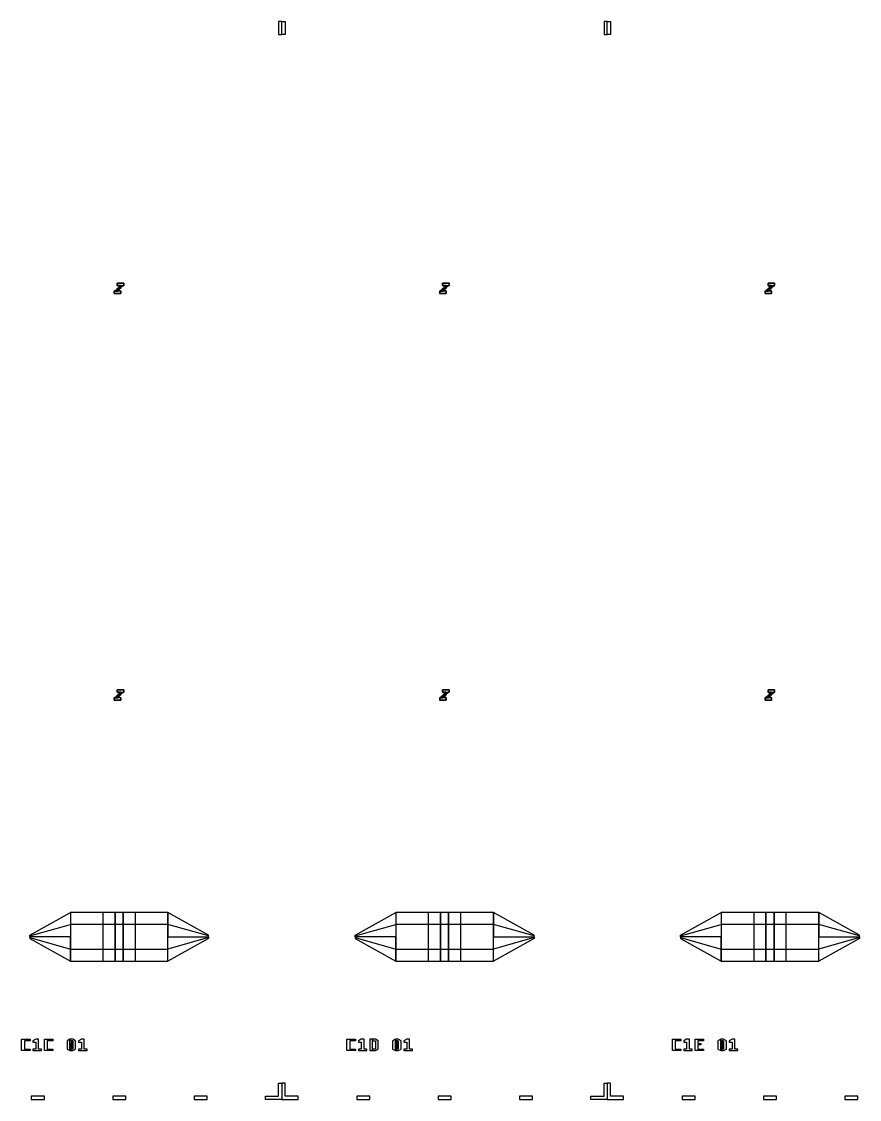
# Model space of a CAD drawing. Extents: x -19750 to 3750, y -13175 to 15275.
# Drawn here: x -13600 to -8450, y -13175 to -6548 of the extents above; entities that cross this region are included whole.
import ezdxf

# ---------------------------------------------------------------- set-up
doc = ezdxf.new("R2010")
doc.units = 0
doc.layers.add('GAP', color=1, linetype='continuous')
doc.layers.add('PIN', color=3, linetype='continuous')

# ---------------------------------------------------------------- blocks, each defined once
blk = doc.blocks.new('C1BGAP')
for points in [[(2500, 800), (2250, 800), (2250, 809.8), (2500, 950), (2500, 800)], [(2500, 800), (2250, 800), (2250, 809.8), (2500, 950), (2500, 800)], [(2825, 950), (2500, 950), (2500, 650), (2825, 650), (2825, 950)], [(2825, 950), (2500, 950), (2500, 650), (2825, 650), (2825, 950)], [(2900, 950), (2825, 950), (2825, 650), (2900, 650), (2900, 950)], [(2900, 950), (2825, 950), (2825, 650), (2900, 650), (2900, 950)], [(2500, 800), (2250, 800), (2250, 790.2), (2500, 650), (2500, 800)], [(2500, 800), (2250, 800), (2250, 790.2), (2500, 650), (2500, 800)]]:
    blk.add_lwpolyline(points)
blk = doc.blocks.new('C1BPIN')
for points in [[(2500, 800), (2250, 800), (2250, 805), (2500, 875), (2500, 800)], [(2500, 800), (2250, 800), (2250, 805), (2500, 875), (2500, 800)], [(2825, 875), (2500, 875), (2500, 725), (2825, 725), (2825, 875)], [(2825, 875), (2500, 875), (2500, 725), (2825, 725), (2825, 875)], [(2500, 800), (2250, 800), (2250, 795), (2500, 725), (2500, 800)], [(2500, 800), (2250, 800), (2250, 795), (2500, 725), (2500, 800)]]:
    blk.add_lwpolyline(points)
blk = doc.blocks.new('C1C')
at = {"layer": 'GAP'}
for points in [[(1800, 6347.5), (1800, 6427.5), (1780, 6427.5), (1780, 6347.5), (1800, 6347.5)], [(1800, -200), (1700, -200), (1700, -180), (1780, -180), (1780, -100), (1800, -100), (1800, -200)], [(260, -200), (340, -200), (340, -180), (260, -180), (260, -200)], [(760, -200), (840, -200), (840, -180), (760, -180), (760, -200)], [(1260, -200), (1340, -200), (1340, -180), (1260, -180), (1260, -200)]]:
    blk.add_lwpolyline(points, dxfattribs=at)
blk = doc.blocks.new('C1CGAP')
for points in [[(770, 4770), (787.5, 4780), (787.3, 4780), (769.8, 4770), (770, 4770)], [(787.3, 4782), (788.3, 4785.9), (791.1, 4788.7), (795, 4789.7), (795, 4789.5), (791.2, 4788.5), (788.5, 4785.8), (787.5, 4782), (787.3, 4782)], [(787.5, 4780), (787.5, 4782), (787.3, 4782), (787.3, 4780), (787.5, 4780)], [(828.3, 4819), (828.3, 4819.2), (787.9, 4819.2), (787.9, 4819), (828.3, 4819)], [(788.1, 4804), (788.1, 4819), (787.9, 4819), (787.9, 4804), (788.1, 4804)], [(805.6, 4794), (788.1, 4804), (787.9, 4804), (805.4, 4794), (805.6, 4794)], [(792.5, 4782), (792.8, 4783.2), (793.8, 4784.2), (795, 4784.5), (795, 4784.3), (793.9, 4784), (793, 4783.1), (792.7, 4782), (792.5, 4782)], [(792.5, 4780), (792.5, 4782), (792.7, 4782), (792.7, 4780), (792.5, 4780)], [(810, 4770), (792.5, 4780), (792.7, 4780), (810.2, 4770), (810, 4770)], [(795, 4789.5), (797, 4789.5), (797, 4789.7), (795, 4789.7), (795, 4789.5)], [(795, 4784.5), (797, 4784.5), (797, 4784.3), (795, 4784.3), (795, 4784.5)], [(797, 4789.5), (799, 4787.2), (799, 4787.4), (797, 4789.7), (797, 4789.5)], [(797, 4784.5), (799, 4786.8), (799, 4786.6), (797, 4784.3), (797, 4784.5)], [(799, 4787.2), (801, 4787.2), (801, 4787.4), (799, 4787.4), (799, 4787.2)], [(799, 4786.8), (801, 4786.8), (801, 4786.6), (799, 4786.6), (799, 4786.8)], [(801, 4784.3), (801.1, 4784.3), (801.1, 4789.7), (801, 4789.7), (801, 4784.3)], [(801.1, 4789.5), (803.1, 4789.5), (803.1, 4789.7), (801.1, 4789.7), (801.1, 4789.5)], [(801.1, 4784.5), (803.1, 4784.5), (803.1, 4784.3), (801.1, 4784.3), (801.1, 4784.5)], [(803.1, 4784.3), (807, 4785.3), (809.8, 4788.1), (810.8, 4792), (810.6, 4792), (809.6, 4788.2), (806.9, 4785.5), (803.1, 4784.5), (803.1, 4784.3)], [(803.1, 4789.5), (804.4, 4789.8), (805.3, 4790.8), (805.6, 4792), (805.4, 4792), (805.1, 4790.9), (804.2, 4790), (803.1, 4789.7), (803.1, 4789.5)], [(805.6, 4792), (805.6, 4794), (805.4, 4794), (805.4, 4792), (805.6, 4792)], [(810.6, 4794), (828.1, 4804), (828.3, 4804), (810.8, 4794), (810.6, 4794)], [(810.6, 4792), (810.6, 4794), (810.8, 4794), (810.8, 4792), (810.6, 4792)], [(828.1, 4804), (828.1, 4819), (828.3, 4819), (828.3, 4804), (828.1, 4804)], [(770, 4755), (770, 4770), (769.8, 4770), (769.8, 4755), (770, 4755)], [(810.2, 4754.8), (810.2, 4755), (769.8, 4755), (769.8, 4754.8), (810.2, 4754.8)], [(810, 4755), (810, 4770), (810.2, 4770), (810.2, 4755), (810, 4755)], [(770, 2270), (787.5, 2280), (787.3, 2280), (769.8, 2270), (770, 2270)], [(770, 2255), (770, 2270), (769.8, 2270), (769.8, 2255), (770, 2255)], [(810.2, 2254.8), (810.2, 2255), (769.8, 2255), (769.8, 2254.8), (810.2, 2254.8)], [(787.3, 2282), (788.3, 2285.8), (791.1, 2288.7), (795, 2289.7), (795, 2289.5), (791.2, 2288.5), (788.5, 2285.8), (787.5, 2282), (787.3, 2282)], [(787.5, 2280), (787.5, 2282), (787.3, 2282), (787.3, 2280), (787.5, 2280)], [(828.3, 2319), (828.3, 2319.2), (787.9, 2319.2), (787.9, 2319), (828.3, 2319)], [(788.1, 2304), (788.1, 2319), (787.9, 2319), (787.9, 2304), (788.1, 2304)], [(805.6, 2294), (788.1, 2304), (787.9, 2304), (805.4, 2294), (805.6, 2294)], [(792.5, 2282), (792.8, 2283.2), (793.8, 2284.2), (795, 2284.5), (795, 2284.3), (793.9, 2284), (793, 2283.2), (792.7, 2282), (792.5, 2282)], [(792.5, 2280), (792.5, 2282), (792.7, 2282), (792.7, 2280), (792.5, 2280)], [(810, 2270), (792.5, 2280), (792.7, 2280), (810.2, 2270), (810, 2270)], [(795, 2289.5), (797, 2289.5), (797, 2289.7), (795, 2289.7), (795, 2289.5)], [(795, 2284.5), (797, 2284.5), (797, 2284.3), (795, 2284.3), (795, 2284.5)], [(797, 2289.5), (799, 2287.2), (799, 2287.4), (797, 2289.7), (797, 2289.5)], [(797, 2284.5), (799, 2286.8), (799, 2286.6), (797, 2284.3), (797, 2284.5)], [(799, 2287.2), (801, 2287.2), (801, 2287.4), (799, 2287.4), (799, 2287.2)], [(799, 2286.8), (801, 2286.8), (801, 2286.6), (799, 2286.6), (799, 2286.8)], [(801, 2284.3), (801.1, 2284.3), (801.1, 2289.7), (801, 2289.7), (801, 2284.3)], [(801.1, 2289.5), (803.1, 2289.5), (803.1, 2289.7), (801.1, 2289.7), (801.1, 2289.5)], [(801.1, 2284.5), (803.1, 2284.5), (803.1, 2284.3), (801.1, 2284.3), (801.1, 2284.5)], [(803.1, 2284.3), (807, 2285.3), (809.8, 2288.2), (810.8, 2292), (810.6, 2292), (809.6, 2288.2), (806.9, 2285.5), (803.1, 2284.5), (803.1, 2284.3)], [(803.1, 2289.5), (804.4, 2289.8), (805.3, 2290.8), (805.6, 2292), (805.4, 2292), (805.1, 2290.8), (804.2, 2290), (803.1, 2289.7), (803.1, 2289.5)], [(805.6, 2292), (805.6, 2294), (805.4, 2294), (805.4, 2292), (805.6, 2292)], [(810, 2255), (810, 2270), (810.2, 2270), (810.2, 2255), (810, 2255)], [(810.6, 2294), (828.1, 2304), (828.3, 2304), (810.8, 2294), (810.6, 2294)], [(810.6, 2292), (810.6, 2294), (810.8, 2294), (810.8, 2292), (810.6, 2292)], [(828.1, 2304), (828.1, 2319), (828.3, 2319), (828.3, 2304), (828.1, 2304)], [(2500, 800), (2250, 800), (2250, 809.8), (2500, 950), (2500, 800)], [(2500, 800), (2250, 800), (2250, 809.8), (2500, 950), (2500, 800)], [(2825, 950), (2500, 950), (2500, 650), (2825, 650), (2825, 950)], [(2825, 950), (2500, 950), (2500, 650), (2825, 650), (2825, 950)], [(2900, 950), (2825, 950), (2825, 650), (2900, 650), (2900, 950)], [(2900, 950), (2825, 950), (2825, 650), (2900, 650), (2900, 950)], [(2500, 800), (2250, 800), (2250, 790.2), (2500, 650), (2500, 800)], [(2500, 800), (2250, 800), (2250, 790.2), (2500, 650), (2500, 800)]]:
    blk.add_lwpolyline(points)
at = {"layer": 'GAP'}
for points in [[(200, 100), (200, 170), (252.5, 170), (252.5, 161.2), (217.5, 161.2), (217.5, 108.8), (252.5, 108.8), (252.5, 100), (200, 100), (200, 100)], [(270, 100), (322.5, 100), (322.5, 108.8), (305, 108.8), (305, 170), (287.5, 170), (270, 161.2), (270, 152.5), (287.5, 152.5), (287.5, 108.8), (270, 108.8), (270, 100), (270, 100)], [(340, 100), (340, 170), (392.5, 170), (392.5, 161.2), (357.5, 161.2), (357.5, 108.8), (392.5, 108.8), (392.5, 100), (340, 100), (340, 100)]]:
    blk.add_lwpolyline(points, dxfattribs=at)
blk = doc.blocks.new('C1CPIN')
for points in [[(790, 4770), (790, 4780), (787.5, 4780), (770, 4770), (790, 4770)], [(787.5, 4782), (788.5, 4785.8), (791.2, 4788.5), (795, 4789.5), (795, 4787), (792.5, 4786.3), (790.7, 4784.5), (790, 4782), (787.5, 4782)], [(792.5, 4780), (792.5, 4782), (787.5, 4782), (787.5, 4780), (792.5, 4780)], [(828.1, 4804), (828.1, 4819), (788.1, 4819), (788.1, 4804), (828.1, 4804)], [(808.1, 4794), (808.1, 4804), (788.1, 4804), (805.6, 4794), (808.1, 4794)], [(790, 4782), (790.7, 4784.5), (792.5, 4786.3), (795, 4787), (795, 4784.5), (793.8, 4784.2), (792.8, 4783.2), (792.5, 4782), (790, 4782)], [(790, 4770), (790, 4780), (792.5, 4780), (810, 4770), (790, 4770)], [(795, 4784.5), (797, 4784.5), (797, 4789.5), (795, 4789.5), (795, 4784.5)], [(797, 4787), (799, 4787), (799, 4787.2), (797, 4789.5), (797, 4787)], [(797, 4787), (799, 4787), (799, 4786.8), (797, 4784.5), (797, 4787)], [(799, 4786.8), (801, 4786.8), (801, 4787.2), (799, 4787.2), (799, 4786.8)], [(801.1, 4784.5), (803.1, 4784.5), (803.1, 4789.5), (801.1, 4789.5), (801.1, 4784.5)], [(803.1, 4784.5), (806.9, 4785.5), (809.6, 4788.2), (810.6, 4792), (808.1, 4792), (807.4, 4789.5), (805.6, 4787.7), (803.1, 4787), (803.1, 4784.5)], [(803.1, 4787), (805.6, 4787.7), (807.4, 4789.5), (808.1, 4792), (805.6, 4792), (805.3, 4790.8), (804.4, 4789.8), (803.1, 4789.5), (803.1, 4787)], [(810.6, 4792), (810.6, 4794), (805.6, 4794), (805.6, 4792), (810.6, 4792)], [(808.1, 4794), (808.1, 4804), (828.1, 4804), (810.6, 4794), (808.1, 4794)], [(810, 4755), (810, 4770), (770, 4770), (770, 4755), (810, 4755)], [(790, 2270), (790, 2280), (787.5, 2280), (770, 2270), (790, 2270)], [(810, 2255), (810, 2270), (770, 2270), (770, 2255), (810, 2255)], [(787.5, 2282), (788.5, 2285.8), (791.2, 2288.5), (795, 2289.5), (795, 2287), (792.5, 2286.3), (790.7, 2284.5), (790, 2282), (787.5, 2282)], [(792.5, 2280), (792.5, 2282), (787.5, 2282), (787.5, 2280), (792.5, 2280)], [(828.1, 2304), (828.1, 2319), (788.1, 2319), (788.1, 2304), (828.1, 2304)], [(808.1, 2294), (808.1, 2304), (788.1, 2304), (805.6, 2294), (808.1, 2294)], [(790, 2282), (790.7, 2284.5), (792.5, 2286.3), (795, 2287), (795, 2284.5), (793.8, 2284.2), (792.8, 2283.2), (792.5, 2282), (790, 2282)], [(790, 2270), (790, 2280), (792.5, 2280), (810, 2270), (790, 2270)], [(795, 2284.5), (797, 2284.5), (797, 2289.5), (795, 2289.5), (795, 2284.5)], [(797, 2287), (799, 2287), (799, 2287.2), (797, 2289.5), (797, 2287)], [(797, 2287), (799, 2287), (799, 2286.8), (797, 2284.5), (797, 2287)], [(799, 2286.8), (801, 2286.8), (801, 2287.2), (799, 2287.2), (799, 2286.8)], [(801.1, 2284.5), (803.1, 2284.5), (803.1, 2289.5), (801.1, 2289.5), (801.1, 2284.5)], [(803.1, 2284.5), (806.9, 2285.5), (809.6, 2288.2), (810.6, 2292), (808.1, 2292), (807.4, 2289.5), (805.6, 2287.7), (803.1, 2287), (803.1, 2284.5)], [(803.1, 2287), (805.6, 2287.7), (807.4, 2289.5), (808.1, 2292), (805.6, 2292), (805.3, 2290.8), (804.4, 2289.8), (803.1, 2289.5), (803.1, 2287)], [(810.6, 2292), (810.6, 2294), (805.6, 2294), (805.6, 2292), (810.6, 2292)], [(808.1, 2294), (808.1, 2304), (828.1, 2304), (810.6, 2294), (808.1, 2294)], [(2500, 800), (2250, 800), (2250, 805), (2500, 875), (2500, 800)], [(2500, 800), (2250, 800), (2250, 805), (2500, 875), (2500, 800)], [(2825, 875), (2500, 875), (2500, 725), (2825, 725), (2825, 875)], [(2825, 875), (2500, 875), (2500, 725), (2825, 725), (2825, 875)], [(2500, 800), (2250, 800), (2250, 795), (2500, 725), (2500, 800)], [(2500, 800), (2250, 800), (2250, 795), (2500, 725), (2500, 800)]]:
    blk.add_lwpolyline(points)
blk = doc.blocks.new('C1D')
at = {"layer": 'GAP'}
for points in [[(-200, 6347.5), (-200, 6427.5), (-180, 6427.5), (-180, 6347.5), (-200, 6347.5)], [(1800, 6347.5), (1800, 6427.5), (1780, 6427.5), (1780, 6347.5), (1800, 6347.5)], [(-200, -200), (-100, -200), (-100, -180), (-180, -180), (-180, -100), (-200, -100), (-200, -200)], [(1800, -200), (1700, -200), (1700, -180), (1780, -180), (1780, -100), (1800, -100), (1800, -200)], [(260, -200), (340, -200), (340, -180), (260, -180), (260, -200)], [(760, -200), (840, -200), (840, -180), (760, -180), (760, -200)], [(1260, -200), (1340, -200), (1340, -180), (1260, -180), (1260, -200)]]:
    blk.add_lwpolyline(points, dxfattribs=at)
blk = doc.blocks.new('C1DGAP')
for points in [[(770, 4770), (787.5, 4780), (787.3, 4780), (769.8, 4770), (770, 4770)], [(787.3, 4782), (788.3, 4785.9), (791.1, 4788.7), (795, 4789.7), (795, 4789.5), (791.2, 4788.5), (788.5, 4785.8), (787.5, 4782), (787.3, 4782)], [(787.5, 4780), (787.5, 4782), (787.3, 4782), (787.3, 4780), (787.5, 4780)], [(828.3, 4819), (828.3, 4819.2), (788, 4819.2), (788, 4819), (828.3, 4819)], [(788.1, 4804), (788.1, 4819), (788, 4819), (788, 4804), (788.1, 4804)], [(805.6, 4794), (788.1, 4804), (788, 4804), (805.4, 4794), (805.6, 4794)], [(792.5, 4782), (792.8, 4783.2), (793.8, 4784.2), (795, 4784.5), (795, 4784.3), (793.9, 4784), (793, 4783.1), (792.7, 4782), (792.5, 4782)], [(792.5, 4780), (792.5, 4782), (792.7, 4782), (792.7, 4780), (792.5, 4780)], [(810, 4770), (792.5, 4780), (792.7, 4780), (810.2, 4770), (810, 4770)], [(795, 4789.5), (797, 4789.5), (797, 4789.7), (795, 4789.7), (795, 4789.5)], [(795, 4784.5), (797, 4784.5), (797, 4784.3), (795, 4784.3), (795, 4784.5)], [(797, 4789.5), (799, 4787.1), (799, 4787.3), (797, 4789.7), (797, 4789.5)], [(797, 4784.5), (799, 4786.9), (799, 4786.7), (797, 4784.3), (797, 4784.5)], [(799, 4787.1), (801, 4787.1), (801, 4787.3), (799, 4787.3), (799, 4787.1)], [(799, 4786.9), (801, 4786.9), (801, 4786.7), (799, 4786.7), (799, 4786.9)], [(801, 4784.3), (801.1, 4784.3), (801.1, 4789.7), (801, 4789.7), (801, 4784.3)], [(801.1, 4789.5), (803.1, 4789.5), (803.1, 4789.7), (801.1, 4789.7), (801.1, 4789.5)], [(801.1, 4784.5), (803.1, 4784.5), (803.1, 4784.3), (801.1, 4784.3), (801.1, 4784.5)], [(803.1, 4784.3), (807, 4785.3), (809.8, 4788.1), (810.8, 4792), (810.6, 4792), (809.6, 4788.2), (806.9, 4785.5), (803.1, 4784.5), (803.1, 4784.3)], [(803.1, 4789.5), (804.4, 4789.8), (805.3, 4790.8), (805.6, 4792), (805.4, 4792), (805.1, 4790.9), (804.3, 4790), (803.1, 4789.7), (803.1, 4789.5)], [(805.6, 4792), (805.6, 4794), (805.4, 4794), (805.4, 4792), (805.6, 4792)], [(810.6, 4794), (828.1, 4804), (828.3, 4804), (810.8, 4794), (810.6, 4794)], [(810.6, 4792), (810.6, 4794), (810.8, 4794), (810.8, 4792), (810.6, 4792)], [(828.1, 4804), (828.1, 4819), (828.3, 4819), (828.3, 4804), (828.1, 4804)], [(770, 4755), (770, 4770), (769.8, 4770), (769.8, 4755), (770, 4755)], [(810.2, 4754.8), (810.2, 4755), (769.8, 4755), (769.8, 4754.8), (810.2, 4754.8)], [(810, 4755), (810, 4770), (810.2, 4770), (810.2, 4755), (810, 4755)], [(770, 2270), (787.5, 2280), (787.3, 2280), (769.8, 2270), (770, 2270)], [(770, 2255), (770, 2270), (769.8, 2270), (769.8, 2255), (770, 2255)], [(810.2, 2254.8), (810.2, 2255), (769.8, 2255), (769.8, 2254.8), (810.2, 2254.8)], [(787.3, 2282), (788.3, 2285.8), (791.1, 2288.7), (795, 2289.7), (795, 2289.5), (791.2, 2288.5), (788.5, 2285.8), (787.5, 2282), (787.3, 2282)], [(787.5, 2280), (787.5, 2282), (787.3, 2282), (787.3, 2280), (787.5, 2280)], [(828.3, 2319), (828.3, 2319.2), (788, 2319.2), (788, 2319), (828.3, 2319)], [(788.1, 2304), (788.1, 2319), (788, 2319), (788, 2304), (788.1, 2304)], [(805.6, 2294), (788.1, 2304), (788, 2304), (805.4, 2294), (805.6, 2294)], [(792.5, 2282), (792.8, 2283.2), (793.8, 2284.2), (795, 2284.5), (795, 2284.3), (793.9, 2284), (793, 2283.2), (792.7, 2282), (792.5, 2282)], [(792.5, 2280), (792.5, 2282), (792.7, 2282), (792.7, 2280), (792.5, 2280)], [(810, 2270), (792.5, 2280), (792.7, 2280), (810.2, 2270), (810, 2270)], [(795, 2289.5), (797, 2289.5), (797, 2289.7), (795, 2289.7), (795, 2289.5)], [(795, 2284.5), (797, 2284.5), (797, 2284.3), (795, 2284.3), (795, 2284.5)], [(797, 2289.5), (799, 2287.1), (799, 2287.3), (797, 2289.7), (797, 2289.5)], [(797, 2284.5), (799, 2286.9), (799, 2286.7), (797, 2284.3), (797, 2284.5)], [(799, 2287.1), (801, 2287.1), (801, 2287.3), (799, 2287.3), (799, 2287.1)], [(799, 2286.9), (801, 2286.9), (801, 2286.7), (799, 2286.7), (799, 2286.9)], [(801, 2284.3), (801.1, 2284.3), (801.1, 2289.7), (801, 2289.7), (801, 2284.3)], [(801.1, 2289.5), (803.1, 2289.5), (803.1, 2289.7), (801.1, 2289.7), (801.1, 2289.5)], [(801.1, 2284.5), (803.1, 2284.5), (803.1, 2284.3), (801.1, 2284.3), (801.1, 2284.5)], [(803.1, 2284.3), (807, 2285.3), (809.8, 2288.2), (810.8, 2292), (810.6, 2292), (809.6, 2288.2), (806.9, 2285.5), (803.1, 2284.5), (803.1, 2284.3)], [(803.1, 2289.5), (804.4, 2289.8), (805.3, 2290.8), (805.6, 2292), (805.4, 2292), (805.1, 2290.8), (804.3, 2290), (803.1, 2289.7), (803.1, 2289.5)], [(805.6, 2292), (805.6, 2294), (805.4, 2294), (805.4, 2292), (805.6, 2292)], [(810, 2255), (810, 2270), (810.2, 2270), (810.2, 2255), (810, 2255)], [(810.6, 2294), (828.1, 2304), (828.3, 2304), (810.8, 2294), (810.6, 2294)], [(810.6, 2292), (810.6, 2294), (810.8, 2294), (810.8, 2292), (810.6, 2292)], [(828.1, 2304), (828.1, 2319), (828.3, 2319), (828.3, 2304), (828.1, 2304)], [(-1300, 650), (-1225, 650), (-1225, 950), (-1300, 950), (-1300, 650)], [(-1300, 650), (-1225, 650), (-1225, 950), (-1300, 950), (-1300, 650)], [(-1225, 650), (-900, 650), (-900, 950), (-1225, 950), (-1225, 650)], [(-1225, 650), (-900, 650), (-900, 950), (-1225, 950), (-1225, 650)], [(-900, 800), (-650, 800), (-650, 809.8), (-900, 950), (-900, 800)], [(-900, 800), (-650, 800), (-650, 809.8), (-900, 950), (-900, 800)], [(2500, 800), (2250, 800), (2250, 809.8), (2500, 950), (2500, 800)], [(2500, 800), (2250, 800), (2250, 809.8), (2500, 950), (2500, 800)], [(2825, 950), (2500, 950), (2500, 650), (2825, 650), (2825, 950)], [(2825, 950), (2500, 950), (2500, 650), (2825, 650), (2825, 950)], [(2900, 950), (2825, 950), (2825, 650), (2900, 650), (2900, 950)], [(2900, 950), (2825, 950), (2825, 650), (2900, 650), (2900, 950)], [(-900, 800), (-650, 800), (-650, 790.2), (-900, 650), (-900, 800)], [(-900, 800), (-650, 800), (-650, 790.2), (-900, 650), (-900, 800)], [(2500, 800), (2250, 800), (2250, 790.2), (2500, 650), (2500, 800)], [(2500, 800), (2250, 800), (2250, 790.2), (2500, 650), (2500, 800)]]:
    blk.add_lwpolyline(points)
at = {"layer": 'GAP'}
for points in [[(200, 100), (200, 170), (252.5, 170), (252.5, 161.2), (217.5, 161.2), (217.5, 108.8), (252.5, 108.8), (252.5, 100), (200, 100), (200, 100)], [(270, 100), (322.5, 100), (322.5, 108.8), (305, 108.8), (305, 170), (287.5, 170), (270, 161.2), (270, 152.5), (287.5, 152.5), (287.5, 108.8), (270, 108.8), (270, 100), (270, 100)], [(340, 100), (357.5, 100), (357.5, 170), (340, 170), (340, 100)], [(357.5, 100), (375, 100), (392.5, 108.8), (392.5, 161.2), (375, 170), (357.5, 170), (357.5, 161.2), (375, 161.2), (375, 108.8), (357.5, 108.8), (357.5, 100)]]:
    blk.add_lwpolyline(points, dxfattribs=at)
blk = doc.blocks.new('C1DPIN')
for points in [[(790, 4770), (790, 4780), (787.5, 4780), (770, 4770), (790, 4770)], [(787.5, 4782), (788.5, 4785.8), (791.2, 4788.5), (795, 4789.5), (795, 4787), (792.5, 4786.3), (790.7, 4784.5), (790, 4782), (787.5, 4782)], [(792.5, 4780), (792.5, 4782), (787.5, 4782), (787.5, 4780), (792.5, 4780)], [(828.1, 4804), (828.1, 4819), (788.1, 4819), (788.1, 4804), (828.1, 4804)], [(808.1, 4794), (808.1, 4804), (788.1, 4804), (805.6, 4794), (808.1, 4794)], [(790, 4782), (790.7, 4784.5), (792.5, 4786.3), (795, 4787), (795, 4784.5), (793.8, 4784.2), (792.8, 4783.2), (792.5, 4782), (790, 4782)], [(790, 4770), (790, 4780), (792.5, 4780), (810, 4770), (790, 4770)], [(795, 4784.5), (797, 4784.5), (797, 4789.5), (795, 4789.5), (795, 4784.5)], [(797, 4787), (799, 4787), (799, 4787.1), (797, 4789.5), (797, 4787)], [(797, 4787), (799, 4787), (799, 4786.9), (797, 4784.5), (797, 4787)], [(799, 4786.9), (801, 4786.9), (801, 4787.1), (799, 4787.1), (799, 4786.9)], [(801.1, 4784.5), (803.1, 4784.5), (803.1, 4789.5), (801.1, 4789.5), (801.1, 4784.5)], [(803.1, 4784.5), (806.9, 4785.5), (809.6, 4788.2), (810.6, 4792), (808.1, 4792), (807.5, 4789.5), (805.6, 4787.7), (803.1, 4787), (803.1, 4784.5)], [(803.1, 4787), (805.6, 4787.7), (807.5, 4789.5), (808.1, 4792), (805.6, 4792), (805.3, 4790.8), (804.4, 4789.8), (803.1, 4789.5), (803.1, 4787)], [(810.6, 4792), (810.6, 4794), (805.6, 4794), (805.6, 4792), (810.6, 4792)], [(808.1, 4794), (808.1, 4804), (828.1, 4804), (810.6, 4794), (808.1, 4794)], [(810, 4755), (810, 4770), (770, 4770), (770, 4755), (810, 4755)], [(790, 2270), (790, 2280), (787.5, 2280), (770, 2270), (790, 2270)], [(810, 2255), (810, 2270), (770, 2270), (770, 2255), (810, 2255)], [(787.5, 2282), (788.5, 2285.8), (791.2, 2288.5), (795, 2289.5), (795, 2287), (792.5, 2286.3), (790.7, 2284.5), (790, 2282), (787.5, 2282)], [(792.5, 2280), (792.5, 2282), (787.5, 2282), (787.5, 2280), (792.5, 2280)], [(828.1, 2304), (828.1, 2319), (788.1, 2319), (788.1, 2304), (828.1, 2304)], [(808.1, 2294), (808.1, 2304), (788.1, 2304), (805.6, 2294), (808.1, 2294)], [(790, 2282), (790.7, 2284.5), (792.5, 2286.3), (795, 2287), (795, 2284.5), (793.8, 2284.2), (792.8, 2283.2), (792.5, 2282), (790, 2282)], [(790, 2270), (790, 2280), (792.5, 2280), (810, 2270), (790, 2270)], [(795, 2284.5), (797, 2284.5), (797, 2289.5), (795, 2289.5), (795, 2284.5)], [(797, 2287), (799, 2287), (799, 2287.1), (797, 2289.5), (797, 2287)], [(797, 2287), (799, 2287), (799, 2286.9), (797, 2284.5), (797, 2287)], [(799, 2286.9), (801, 2286.9), (801, 2287.1), (799, 2287.1), (799, 2286.9)], [(801.1, 2284.5), (803.1, 2284.5), (803.1, 2289.5), (801.1, 2289.5), (801.1, 2284.5)], [(803.1, 2284.5), (806.9, 2285.5), (809.6, 2288.2), (810.6, 2292), (808.1, 2292), (807.5, 2289.5), (805.6, 2287.7), (803.1, 2287), (803.1, 2284.5)], [(803.1, 2287), (805.6, 2287.7), (807.5, 2289.5), (808.1, 2292), (805.6, 2292), (805.3, 2290.8), (804.4, 2289.8), (803.1, 2289.5), (803.1, 2287)], [(810.6, 2292), (810.6, 2294), (805.6, 2294), (805.6, 2292), (810.6, 2292)], [(808.1, 2294), (808.1, 2304), (828.1, 2304), (810.6, 2294), (808.1, 2294)], [(-1225, 725), (-900, 725), (-900, 875), (-1225, 875), (-1225, 725)], [(-1225, 725), (-900, 725), (-900, 875), (-1225, 875), (-1225, 725)], [(-900, 800), (-650, 800), (-650, 805), (-900, 875), (-900, 800)], [(-900, 800), (-650, 800), (-650, 805), (-900, 875), (-900, 800)], [(2500, 800), (2250, 800), (2250, 805), (2500, 875), (2500, 800)], [(2500, 800), (2250, 800), (2250, 805), (2500, 875), (2500, 800)], [(2825, 875), (2500, 875), (2500, 725), (2825, 725), (2825, 875)], [(2825, 875), (2500, 875), (2500, 725), (2825, 725), (2825, 875)], [(-900, 800), (-650, 800), (-650, 795), (-900, 725), (-900, 800)], [(-900, 800), (-650, 800), (-650, 795), (-900, 725), (-900, 800)], [(2500, 800), (2250, 800), (2250, 795), (2500, 725), (2500, 800)], [(2500, 800), (2250, 800), (2250, 795), (2500, 725), (2500, 800)]]:
    blk.add_lwpolyline(points)
blk = doc.blocks.new('C1E')
at = {"layer": 'GAP'}
for points in [[(-200, 6347.5), (-200, 6427.5), (-180, 6427.5), (-180, 6347.5), (-200, 6347.5)], [(-200, -200), (-100, -200), (-100, -180), (-180, -180), (-180, -100), (-200, -100), (-200, -200)], [(260, -200), (340, -200), (340, -180), (260, -180), (260, -200)], [(760, -200), (840, -200), (840, -180), (760, -180), (760, -200)], [(1260, -200), (1340, -200), (1340, -180), (1260, -180), (1260, -200)]]:
    blk.add_lwpolyline(points, dxfattribs=at)
blk = doc.blocks.new('C1EGAP')
for points in [[(770, 4770), (787.5, 4780), (787.3, 4780), (769.8, 4770), (770, 4770)], [(787.3, 4782), (788.3, 4785.9), (791.1, 4788.7), (795, 4789.7), (795, 4789.5), (791.2, 4788.5), (788.5, 4785.8), (787.5, 4782), (787.3, 4782)], [(787.5, 4780), (787.5, 4782), (787.3, 4782), (787.3, 4780), (787.5, 4780)], [(828.3, 4819), (828.3, 4819.2), (788, 4819.2), (788, 4819), (828.3, 4819)], [(788.1, 4804), (788.1, 4819), (788, 4819), (788, 4804), (788.1, 4804)], [(805.6, 4794), (788.1, 4804), (788, 4804), (805.4, 4794), (805.6, 4794)], [(792.5, 4782), (792.8, 4783.2), (793.8, 4784.2), (795, 4784.5), (795, 4784.3), (793.9, 4784), (793, 4783.1), (792.7, 4782), (792.5, 4782)], [(792.5, 4780), (792.5, 4782), (792.7, 4782), (792.7, 4780), (792.5, 4780)], [(810, 4770), (792.5, 4780), (792.7, 4780), (810.2, 4770), (810, 4770)], [(795, 4789.5), (797, 4789.5), (797, 4789.7), (795, 4789.7), (795, 4789.5)], [(795, 4784.5), (797, 4784.5), (797, 4784.3), (795, 4784.3), (795, 4784.5)], [(797, 4789.5), (799, 4787.2), (799, 4787.4), (797, 4789.7), (797, 4789.5)], [(797, 4784.5), (799, 4786.8), (799, 4786.6), (797, 4784.3), (797, 4784.5)], [(799, 4787.2), (801, 4787.2), (801, 4787.4), (799, 4787.4), (799, 4787.2)], [(799, 4786.8), (801, 4786.8), (801, 4786.6), (799, 4786.6), (799, 4786.8)], [(801, 4784.3), (801.1, 4784.3), (801.1, 4789.7), (801, 4789.7), (801, 4784.3)], [(801.1, 4789.5), (803.1, 4789.5), (803.1, 4789.7), (801.1, 4789.7), (801.1, 4789.5)], [(801.1, 4784.5), (803.1, 4784.5), (803.1, 4784.3), (801.1, 4784.3), (801.1, 4784.5)], [(803.1, 4784.3), (807, 4785.3), (809.8, 4788.1), (810.8, 4792), (810.6, 4792), (809.6, 4788.2), (806.9, 4785.5), (803.1, 4784.5), (803.1, 4784.3)], [(803.1, 4789.5), (804.4, 4789.8), (805.3, 4790.8), (805.6, 4792), (805.4, 4792), (805.1, 4790.9), (804.3, 4790), (803.1, 4789.7), (803.1, 4789.5)], [(805.6, 4792), (805.6, 4794), (805.4, 4794), (805.4, 4792), (805.6, 4792)], [(810.6, 4794), (828.1, 4804), (828.3, 4804), (810.8, 4794), (810.6, 4794)], [(810.6, 4792), (810.6, 4794), (810.8, 4794), (810.8, 4792), (810.6, 4792)], [(828.1, 4804), (828.1, 4819), (828.3, 4819), (828.3, 4804), (828.1, 4804)], [(770, 4755), (770, 4770), (769.8, 4770), (769.8, 4755), (770, 4755)], [(810.2, 4754.8), (810.2, 4755), (769.8, 4755), (769.8, 4754.8), (810.2, 4754.8)], [(810, 4755), (810, 4770), (810.2, 4770), (810.2, 4755), (810, 4755)], [(770, 2270), (787.5, 2280), (787.3, 2280), (769.8, 2270), (770, 2270)], [(770, 2255), (770, 2270), (769.8, 2270), (769.8, 2255), (770, 2255)], [(810.2, 2254.8), (810.2, 2255), (769.8, 2255), (769.8, 2254.8), (810.2, 2254.8)], [(787.3, 2282), (788.3, 2285.8), (791.1, 2288.7), (795, 2289.7), (795, 2289.5), (791.2, 2288.5), (788.5, 2285.8), (787.5, 2282), (787.3, 2282)], [(787.5, 2280), (787.5, 2282), (787.3, 2282), (787.3, 2280), (787.5, 2280)], [(828.3, 2319), (828.3, 2319.2), (788, 2319.2), (788, 2319), (828.3, 2319)], [(788.1, 2304), (788.1, 2319), (788, 2319), (788, 2304), (788.1, 2304)], [(805.6, 2294), (788.1, 2304), (788, 2304), (805.4, 2294), (805.6, 2294)], [(792.5, 2282), (792.8, 2283.2), (793.8, 2284.2), (795, 2284.5), (795, 2284.3), (793.9, 2284), (793, 2283.2), (792.7, 2282), (792.5, 2282)], [(792.5, 2280), (792.5, 2282), (792.7, 2282), (792.7, 2280), (792.5, 2280)], [(810, 2270), (792.5, 2280), (792.7, 2280), (810.2, 2270), (810, 2270)], [(795, 2289.5), (797, 2289.5), (797, 2289.7), (795, 2289.7), (795, 2289.5)], [(795, 2284.5), (797, 2284.5), (797, 2284.3), (795, 2284.3), (795, 2284.5)], [(797, 2289.5), (799, 2287.2), (799, 2287.4), (797, 2289.7), (797, 2289.5)], [(797, 2284.5), (799, 2286.8), (799, 2286.6), (797, 2284.3), (797, 2284.5)], [(799, 2287.2), (801, 2287.2), (801, 2287.4), (799, 2287.4), (799, 2287.2)], [(799, 2286.8), (801, 2286.8), (801, 2286.6), (799, 2286.6), (799, 2286.8)], [(801, 2284.3), (801.1, 2284.3), (801.1, 2289.7), (801, 2289.7), (801, 2284.3)], [(801.1, 2289.5), (803.1, 2289.5), (803.1, 2289.7), (801.1, 2289.7), (801.1, 2289.5)], [(801.1, 2284.5), (803.1, 2284.5), (803.1, 2284.3), (801.1, 2284.3), (801.1, 2284.5)], [(803.1, 2284.3), (807, 2285.3), (809.8, 2288.2), (810.8, 2292), (810.6, 2292), (809.6, 2288.2), (806.9, 2285.5), (803.1, 2284.5), (803.1, 2284.3)], [(803.1, 2289.5), (804.4, 2289.8), (805.3, 2290.8), (805.6, 2292), (805.4, 2292), (805.1, 2290.8), (804.3, 2290), (803.1, 2289.7), (803.1, 2289.5)], [(805.6, 2292), (805.6, 2294), (805.4, 2294), (805.4, 2292), (805.6, 2292)], [(810, 2255), (810, 2270), (810.2, 2270), (810.2, 2255), (810, 2255)], [(810.6, 2294), (828.1, 2304), (828.3, 2304), (810.8, 2294), (810.6, 2294)], [(810.6, 2292), (810.6, 2294), (810.8, 2294), (810.8, 2292), (810.6, 2292)], [(828.1, 2304), (828.1, 2319), (828.3, 2319), (828.3, 2304), (828.1, 2304)], [(-1300, 650), (-1225, 650), (-1225, 950), (-1300, 950), (-1300, 650)], [(-1300, 650), (-1225, 650), (-1225, 950), (-1300, 950), (-1300, 650)], [(-1225, 650), (-900, 650), (-900, 950), (-1225, 950), (-1225, 650)], [(-1225, 650), (-900, 650), (-900, 950), (-1225, 950), (-1225, 650)], [(-900, 800), (-650, 800), (-650, 809.8), (-900, 950), (-900, 800)], [(-900, 800), (-650, 800), (-650, 809.8), (-900, 950), (-900, 800)], [(-900, 800), (-650, 800), (-650, 790.2), (-900, 650), (-900, 800)], [(-900, 800), (-650, 800), (-650, 790.2), (-900, 650), (-900, 800)]]:
    blk.add_lwpolyline(points)
at = {"layer": 'GAP'}
for points in [[(200, 100), (200, 170), (252.5, 170), (252.5, 161.2), (217.5, 161.2), (217.5, 108.8), (252.5, 108.8), (252.5, 100), (200, 100), (200, 100)], [(270, 100), (322.5, 100), (322.5, 108.8), (305, 108.8), (305, 170), (287.5, 170), (270, 161.2), (270, 152.5), (287.5, 152.5), (287.5, 108.8), (270, 108.8), (270, 100), (270, 100)], [(340, 100), (340, 170), (392.5, 170), (392.5, 161.2), (357.5, 161.2), (357.5, 143.8), (375, 143.8), (375, 135), (357.5, 135), (357.5, 108.8), (392.5, 108.8), (392.5, 100), (340, 100), (340, 100)]]:
    blk.add_lwpolyline(points, dxfattribs=at)
blk = doc.blocks.new('C1EPIN')
for points in [[(790, 4770), (790, 4780), (787.5, 4780), (770, 4770), (790, 4770)], [(787.5, 4782), (788.5, 4785.8), (791.2, 4788.5), (795, 4789.5), (795, 4787), (792.5, 4786.3), (790.7, 4784.5), (790, 4782), (787.5, 4782)], [(792.5, 4780), (792.5, 4782), (787.5, 4782), (787.5, 4780), (792.5, 4780)], [(828.1, 4804), (828.1, 4819), (788.1, 4819), (788.1, 4804), (828.1, 4804)], [(808.1, 4794), (808.1, 4804), (788.1, 4804), (805.6, 4794), (808.1, 4794)], [(790, 4782), (790.7, 4784.5), (792.5, 4786.3), (795, 4787), (795, 4784.5), (793.8, 4784.2), (792.8, 4783.2), (792.5, 4782), (790, 4782)], [(790, 4770), (790, 4780), (792.5, 4780), (810, 4770), (790, 4770)], [(795, 4784.5), (797, 4784.5), (797, 4789.5), (795, 4789.5), (795, 4784.5)], [(797, 4787), (799, 4787), (799, 4787.2), (797, 4789.5), (797, 4787)], [(797, 4787), (799, 4787), (799, 4786.8), (797, 4784.5), (797, 4787)], [(799, 4786.8), (801, 4786.8), (801, 4787.2), (799, 4787.2), (799, 4786.8)], [(801.1, 4784.5), (803.1, 4784.5), (803.1, 4789.5), (801.1, 4789.5), (801.1, 4784.5)], [(803.1, 4784.5), (806.9, 4785.5), (809.6, 4788.2), (810.6, 4792), (808.1, 4792), (807.5, 4789.5), (805.6, 4787.7), (803.1, 4787), (803.1, 4784.5)], [(803.1, 4787), (805.6, 4787.7), (807.5, 4789.5), (808.1, 4792), (805.6, 4792), (805.3, 4790.8), (804.4, 4789.8), (803.1, 4789.5), (803.1, 4787)], [(810.6, 4792), (810.6, 4794), (805.6, 4794), (805.6, 4792), (810.6, 4792)], [(808.1, 4794), (808.1, 4804), (828.1, 4804), (810.6, 4794), (808.1, 4794)], [(810, 4755), (810, 4770), (770, 4770), (770, 4755), (810, 4755)], [(790, 2270), (790, 2280), (787.5, 2280), (770, 2270), (790, 2270)], [(810, 2255), (810, 2270), (770, 2270), (770, 2255), (810, 2255)], [(787.5, 2282), (788.5, 2285.8), (791.2, 2288.5), (795, 2289.5), (795, 2287), (792.5, 2286.3), (790.7, 2284.5), (790, 2282), (787.5, 2282)], [(792.5, 2280), (792.5, 2282), (787.5, 2282), (787.5, 2280), (792.5, 2280)], [(828.1, 2304), (828.1, 2319), (788.1, 2319), (788.1, 2304), (828.1, 2304)], [(808.1, 2294), (808.1, 2304), (788.1, 2304), (805.6, 2294), (808.1, 2294)], [(790, 2282), (790.7, 2284.5), (792.5, 2286.3), (795, 2287), (795, 2284.5), (793.8, 2284.2), (792.8, 2283.2), (792.5, 2282), (790, 2282)], [(790, 2270), (790, 2280), (792.5, 2280), (810, 2270), (790, 2270)], [(795, 2284.5), (797, 2284.5), (797, 2289.5), (795, 2289.5), (795, 2284.5)], [(797, 2287), (799, 2287), (799, 2287.2), (797, 2289.5), (797, 2287)], [(797, 2287), (799, 2287), (799, 2286.8), (797, 2284.5), (797, 2287)], [(799, 2286.8), (801, 2286.8), (801, 2287.2), (799, 2287.2), (799, 2286.8)], [(801.1, 2284.5), (803.1, 2284.5), (803.1, 2289.5), (801.1, 2289.5), (801.1, 2284.5)], [(803.1, 2284.5), (806.9, 2285.5), (809.6, 2288.2), (810.6, 2292), (808.1, 2292), (807.5, 2289.5), (805.6, 2287.7), (803.1, 2287), (803.1, 2284.5)], [(803.1, 2287), (805.6, 2287.7), (807.5, 2289.5), (808.1, 2292), (805.6, 2292), (805.3, 2290.8), (804.4, 2289.8), (803.1, 2289.5), (803.1, 2287)], [(810.6, 2292), (810.6, 2294), (805.6, 2294), (805.6, 2292), (810.6, 2292)], [(808.1, 2294), (808.1, 2304), (828.1, 2304), (810.6, 2294), (808.1, 2294)], [(-1225, 725), (-900, 725), (-900, 875), (-1225, 875), (-1225, 725)], [(-1225, 725), (-900, 725), (-900, 875), (-1225, 875), (-1225, 725)], [(-900, 800), (-650, 800), (-650, 805), (-900, 875), (-900, 800)], [(-900, 800), (-650, 800), (-650, 805), (-900, 875), (-900, 800)], [(-900, 800), (-650, 800), (-650, 795), (-900, 725), (-900, 800)], [(-900, 800), (-650, 800), (-650, 795), (-900, 725), (-900, 800)]]:
    blk.add_lwpolyline(points)
blk = doc.blocks.new('C1FGAP')
for points in [[(-1300, 650), (-1225, 650), (-1225, 950), (-1300, 950), (-1300, 650)], [(-1300, 650), (-1225, 650), (-1225, 950), (-1300, 950), (-1300, 650)], [(-1225, 650), (-900, 650), (-900, 950), (-1225, 950), (-1225, 650)], [(-1225, 650), (-900, 650), (-900, 950), (-1225, 950), (-1225, 650)], [(-900, 800), (-650, 800), (-650, 809.8), (-900, 950), (-900, 800)], [(-900, 800), (-650, 800), (-650, 809.8), (-900, 950), (-900, 800)], [(-900, 800), (-650, 800), (-650, 790.2), (-900, 650), (-900, 800)], [(-900, 800), (-650, 800), (-650, 790.2), (-900, 650), (-900, 800)]]:
    blk.add_lwpolyline(points)
blk = doc.blocks.new('C1FPIN')
for points in [[(-1225, 725), (-900, 725), (-900, 875), (-1225, 875), (-1225, 725)], [(-1225, 725), (-900, 725), (-900, 875), (-1225, 875), (-1225, 725)], [(-900, 800), (-650, 800), (-650, 805), (-900, 875), (-900, 800)], [(-900, 800), (-650, 800), (-650, 805), (-900, 875), (-900, 800)], [(-900, 800), (-650, 800), (-650, 795), (-900, 725), (-900, 800)], [(-900, 800), (-650, 800), (-650, 795), (-900, 725), (-900, 800)]]:
    blk.add_lwpolyline(points)

msp = doc.modelspace()

# ---------------------------------------------------------------- linework, layer by layer
at = {"layer": 'GAP'}
for points in [[(-13600, -12875), (-13600, -12805), (-13547.5, -12805), (-13547.5, -12813.75), (-13582.5, -12813.75), (-13582.5, -12866.25), (-13547.5, -12866.25), (-13547.5, -12875), (-13600, -12875), (-13600, -12875)], [(-13530, -12875), (-13477.5, -12875), (-13477.5, -12866.25), (-13495, -12866.25), (-13495, -12805), (-13512.5, -12805), (-13530, -12813.75), (-13530, -12822.5), (-13512.5, -12822.5), (-13512.5, -12866.25), (-13530, -12866.25), (-13530, -12875), (-13530, -12875)], [(-13460, -12875), (-13460, -12805), (-13407.5, -12805), (-13407.5, -12813.75), (-13442.5, -12813.75), (-13442.5, -12866.25), (-13407.5, -12866.25), (-13407.5, -12875), (-13460, -12875), (-13460, -12875)], [(-13320, -12866.25), (-13302.5, -12875), (-13302.5, -12805), (-13320, -12813.75), (-13320, -12866.25)], [(-13302.5, -12875), (-13285, -12875), (-13267.5, -12866.25), (-13267.5, -12813.75), (-13285, -12805), (-13302.5, -12805), (-13302.5, -12813.75), (-13285, -12813.75), (-13285, -12866.25), (-13302.5, -12866.25), (-13302.5, -12875)], [(-13302.5, -12866.25), (-13293.75, -12866.25), (-13285, -12818.12), (-13285, -12813.75), (-13293.75, -12813.75), (-13302.5, -12861.88), (-13302.5, -12866.25)], [(-13250, -12875), (-13197.5, -12875), (-13197.5, -12866.25), (-13215, -12866.25), (-13215, -12805), (-13232.5, -12805), (-13250, -12813.75), (-13250, -12822.5), (-13232.5, -12822.5), (-13232.5, -12866.25), (-13250, -12866.25), (-13250, -12875), (-13250, -12875)], [(-11600, -12875), (-11600, -12805), (-11547.5, -12805), (-11547.5, -12813.75), (-11582.5, -12813.75), (-11582.5, -12866.25), (-11547.5, -12866.25), (-11547.5, -12875), (-11600, -12875), (-11600, -12875)], [(-11530, -12875), (-11477.5, -12875), (-11477.5, -12866.25), (-11495, -12866.25), (-11495, -12805), (-11512.5, -12805), (-11530, -12813.75), (-11530, -12822.5), (-11512.5, -12822.5), (-11512.5, -12866.25), (-11530, -12866.25), (-11530, -12875), (-11530, -12875)], [(-11460, -12875), (-11442.5, -12875), (-11442.5, -12805), (-11460, -12805), (-11460, -12875)], [(-11442.5, -12875), (-11425, -12875), (-11407.5, -12866.25), (-11407.5, -12813.75), (-11425, -12805), (-11442.5, -12805), (-11442.5, -12813.75), (-11425, -12813.75), (-11425, -12866.25), (-11442.5, -12866.25), (-11442.5, -12875)], [(-11320, -12866.25), (-11302.5, -12875), (-11302.5, -12805), (-11320, -12813.75), (-11320, -12866.25)], [(-11302.5, -12875), (-11285, -12875), (-11267.5, -12866.25), (-11267.5, -12813.75), (-11285, -12805), (-11302.5, -12805), (-11302.5, -12813.75), (-11285, -12813.75), (-11285, -12866.25), (-11302.5, -12866.25), (-11302.5, -12875)], [(-11302.5, -12866.25), (-11293.75, -12866.25), (-11285, -12818.12), (-11285, -12813.75), (-11293.75, -12813.75), (-11302.5, -12861.88), (-11302.5, -12866.25)], [(-11250, -12875), (-11197.5, -12875), (-11197.5, -12866.25), (-11215, -12866.25), (-11215, -12805), (-11232.5, -12805), (-11250, -12813.75), (-11250, -12822.5), (-11232.5, -12822.5), (-11232.5, -12866.25), (-11250, -12866.25), (-11250, -12875), (-11250, -12875)], [(-9600, -12875), (-9600, -12805), (-9547.5, -12805), (-9547.5, -12813.75), (-9582.5, -12813.75), (-9582.5, -12866.25), (-9547.5, -12866.25), (-9547.5, -12875), (-9600, -12875), (-9600, -12875)], [(-9530, -12875), (-9477.5, -12875), (-9477.5, -12866.25), (-9495, -12866.25), (-9495, -12805), (-9512.5, -12805), (-9530, -12813.75), (-9530, -12822.5), (-9512.5, -12822.5), (-9512.5, -12866.25), (-9530, -12866.25), (-9530, -12875), (-9530, -12875)], [(-9460, -12875), (-9460, -12805), (-9407.5, -12805), (-9407.5, -12813.75), (-9442.5, -12813.75), (-9442.5, -12831.25), (-9425, -12831.25), (-9425, -12840), (-9442.5, -12840), (-9442.5, -12866.25), (-9407.5, -12866.25), (-9407.5, -12875), (-9460, -12875), (-9460, -12875)], [(-9320, -12866.25), (-9302.5, -12875), (-9302.5, -12805), (-9320, -12813.75), (-9320, -12866.25)], [(-9302.5, -12875), (-9285, -12875), (-9267.5, -12866.25), (-9267.5, -12813.75), (-9285, -12805), (-9302.5, -12805), (-9302.5, -12813.75), (-9285, -12813.75), (-9285, -12866.25), (-9302.5, -12866.25), (-9302.5, -12875)], [(-9302.5, -12866.25), (-9293.75, -12866.25), (-9285, -12818.12), (-9285, -12813.75), (-9293.75, -12813.75), (-9302.5, -12861.88), (-9302.5, -12866.25)], [(-9250, -12875), (-9197.5, -12875), (-9197.5, -12866.25), (-9215, -12866.25), (-9215, -12805), (-9232.5, -12805), (-9250, -12813.75), (-9250, -12822.5), (-9232.5, -12822.5), (-9232.5, -12866.25), (-9250, -12866.25), (-9250, -12875), (-9250, -12875)]]:
    msp.add_lwpolyline(points, dxfattribs=at)

# ---------------------------------------------------------------- block references
for name, p in [('C1C', (-13800, -12975)), ('C1D', (-11800, -12975)), ('C1E', (-9800, -12975))]:
    msp.add_blockref(name, p)
for name, p in [('C1BGAP', (-15800, -12975)), ('C1CGAP', (-13800, -12975)), ('C1DGAP', (-11800, -12975)), ('C1EGAP', (-9800, -12975)), ('C1FGAP', (-7800, -12975))]:
    msp.add_blockref(name, p, dxfattribs=at)
at = {"layer": 'PIN'}
for name, p in [('C1BPIN', (-15800, -12975)), ('C1CPIN', (-13800, -12975)), ('C1DPIN', (-11800, -12975)), ('C1EPIN', (-9800, -12975)), ('C1FPIN', (-7800, -12975))]:
    msp.add_blockref(name, p, dxfattribs=at)

doc.saveas('drawing.dxf')
